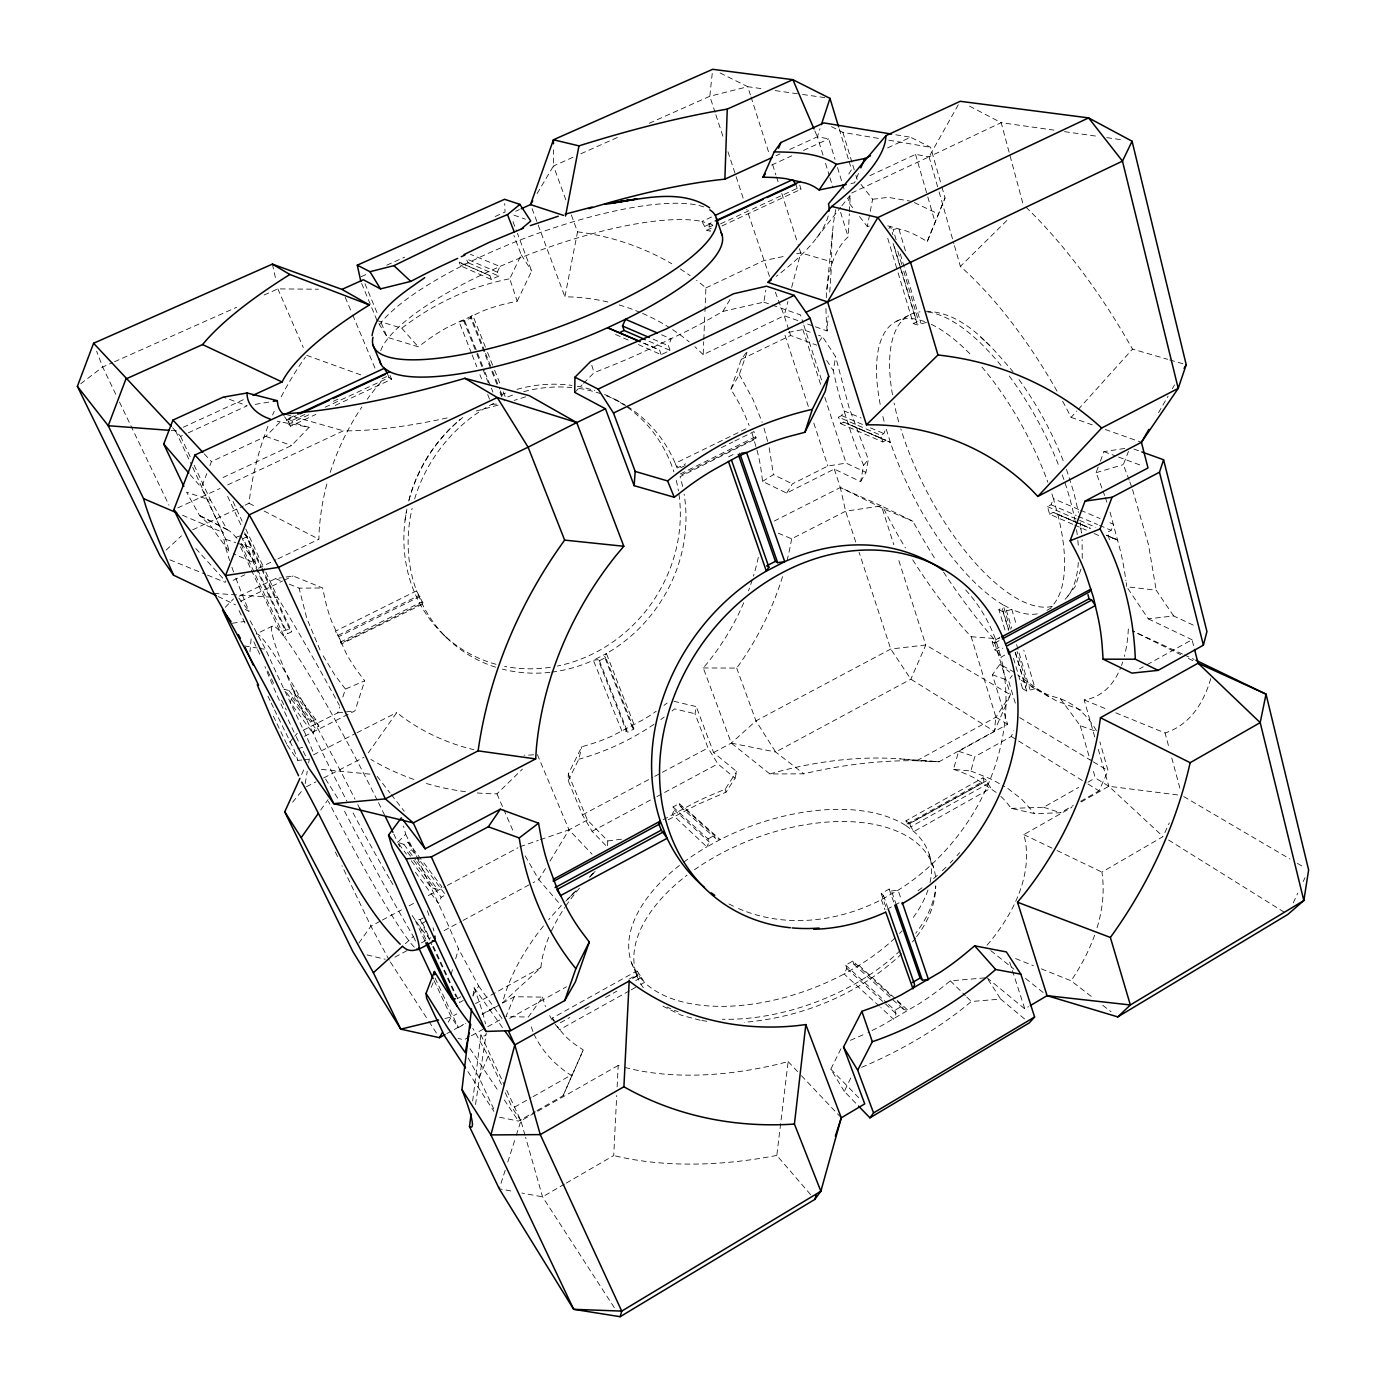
<?xml version="1.0" encoding="UTF-8"?>
<svg xmlns="http://www.w3.org/2000/svg" width="1386" height="1386" viewBox="0 0 1386 1386"><rect width="100%" height="100%" fill="white"/><g stroke="black" fill="none" stroke-linecap="round" stroke-linejoin="round"><path stroke-width="0.75" stroke-dasharray="5 3.75" d="M568.312 774.012L587.387 819.992L607.813 840.904L607.363 847.071L592.082 831.323L582.432 814.916L568.208 780.682L568.312 774.012L581.756 746.794L591.112 743.97A175.173 157.848 -52 0 0 612.577 735.793L643.26 719.68A174.861 157.311 -52.9 0 0 656.219 711.209M277.928 558.853L318.867 539.189L319.196 530.665A236.157 215.28 -54.3 0 1 327.772 480.595M1082.241 558.333L1082.102 539.76M797.851 320.582L784.181 315.731L703.17 354.643L703.707 341.718M703.793 339.57L704.85 313.721M704.954 311.573L705.924 287.89A290.09 265.852 -54.3 0 0 696.621 280.422M566.268 1183.09L613.721 1155.543L616.718 1095.477M617.134 1086.884L618.208 1065.436L621.638 1066.458M826.247 297.782A261.85 104.227 62.8 0 1 845.408 239.501L848.145 236.833L849.323 213.739M849.427 211.642L850.276 194.837M192.689 467.325L223.354 534.234A284.563 22.315 62.8 0 0 229.626 560.568M1128.36 628.967L1127.927 635.394A261.85 104.227 62.8 0 1 1124.341 656.427M815.436 326.801L827.147 330.959L828.152 315.852M829.746 292.099L831.773 261.885A326.784 137.457 62.8 0 1 835.775 209.615M826.87 289.553L832.795 229.262M712.231 73.441L709.805 96.258L715.193 112.699M912.75 559.84A261.85 104.227 62.8 0 0 966.302 631.444L971.17 636.728L995.928 717.151L994.282 731.271L939.084 761.746A316.077 179.782 -20.6 0 0 803.811 773.821L769.854 773.96L731.288 743.104L703.274 667.948L708.367 661.832A236.157 215.28 -54.3 0 0 744.195 601.68M473.059 996.17L474.064 987.681L502.46 1027.563M810.567 1194.559L776.801 1155.422L788.149 1061.607L778.516 1064.084A254.4 139.83 -20.6 0 1 625.069 1067.463M472.678 1100.986L480.873 1034.684L482.155 1035.481A284.563 22.315 62.8 0 0 485.776 1034.805M543.485 925.935A316.077 179.782 -20.6 0 0 502.494 1002.858L540.852 967.636L541.51 962.421A254.4 139.83 -20.6 0 1 549.653 935.03M380.7 350.675A182.45 48.787 -20.6 0 1 484.303 273.579L499.948 266.459A182.45 48.787 -20.6 0 1 701.905 221.483L706.756 230.249L710.377 231.306L708.991 227.183L709.459 223.648L713.34 221.864M475.519 1104.521L486.261 1033.159M405.076 520.096L406.444 511.313L406.254 512.456M752.044 433.264L756.825 449.532A175.624 158.576 -57.2 0 1 761.33 471.76L762.577 481.392L786.624 493.121L834.285 469.074L860.637 481.652L863.599 465.367L859.736 455.925A190.332 73.406 63 0 1 851.368 433.801L840.869 401.004A190.973 73.891 63.2 0 1 835.308 379.625L833.315 370.668L835.619 356.756L822.504 336.642L818.589 335.239M305.197 783.592L307.259 771.205M308.645 762.941L309.338 758.818M668.156 819.819L698.042 804.33L726.039 792.186L735.082 778.204L717.879 763.894L708.003 747.938L695.044 713.738L696.24 706.6L672.245 700.883M583.645 383.281L594.074 372.678L607.83 367.186A226.334 62.561 -20.5 0 0 639.448 353.742L684.303 332.38A225.849 62.283 -20.4 0 0 711.832 317.706L722.886 311.4L763.842 302.148L765.834 290.176M860.637 481.652L865.921 472.366L868.329 459.442L849.012 407.38L835.619 356.756M607.917 302.009A236.157 215.28 -54.3 0 0 573.007 297.02L564.916 296.795L577.529 231.843L570.963 213.877M869.247 226.039L867.289 226.542L872.626 199.272L861.001 184.425M553.759 1021.222L552.356 1018.069L637.023 970.841L638.097 975.19L630.613 979.382M681.739 474.774L756.098 437.959L754.573 437.231L754.053 439.691L680.058 476.697A147.47 134.321 -54.3 0 1 682.744 487.058M1080.959 569.126L1075.224 586.469L1066.891 597.314M735.082 778.204L736.642 771.534L713.599 752.546L696.24 706.6M568.208 780.682L578.811 759.233L581.756 746.794M408.974 500.086C417.047 468.659 435.429 440.072 460.308 419.282M788.686 329.556L784.181 315.731L787.924 301.542M791.666 287.352L800.744 252.876L798.128 244.681M1014.569 672.331L999.895 664.24L992.428 674.757L1007.553 724.272L958.644 751.281L953.499 769.317L970.876 770.997L974.774 756.704L1011.278 736.468L1013.79 730.803M451.074 974.445L452.789 968.571M455.665 958.765L458.541 948.977L454.417 939.327A218.693 17.568 62.7 0 0 443.745 915.141L425.381 875.207A219.49 17.706 62.8 0 0 417.013 857.57M1008.783 630.162L1002.13 607.865L1003.083 604.85A162.942 64.57 62.8 0 1 890.401 442.429L885.983 428.291L883.904 433.575L880.699 435.187L838.565 417.134L841.666 415.592L843.762 410.81L861.035 417.966M505.18 1170.269L499.272 1188.824L513.704 1191.492M507.796 1162.022L515.661 1137.3M516.32 1135.238L520.911 1120.806L505.44 1087.525M303.084 730.301L337.734 712.854L339.657 706.895M342.862 696.985L345.426 689.067L364.726 680.803L358.766 672.972A178.032 162.89 -50.2 0 1 346.24 653.395L331.566 621.171A178.551 163.912 -50.7 0 1 324.774 598.111L322.626 587.959L293.052 575.952L283.333 577.442M304.556 736.278L354.972 710.845L364.726 680.803M823.024 155.18L817.376 136.798L820.027 128.707M318.849 726.212L295.72 695.408L292.151 697.193L290.159 702.286L313.219 733.696L306.497 719.421L283.922 689.119L289.033 690.592L292.619 688.807L315.661 719.386L318.849 726.212L315.159 728.066L313.219 733.696A176.94 13.808 62.8 0 0 347.002 801.333M730.907 389.275L741.233 359.355L747.504 350.883L739.344 374.532L730.907 389.275L735.827 397.47A176.178 159.529 -57.8 0 1 745.876 417.55L749.168 425.554M999.739 637.56L992.168 641.649L994.715 643.052L995.789 640.037L999.601 637.993M1013.461 658.246L1022.556 688.651L1025.727 686.919L1026.801 683.904L1017.064 651.472M1101.939 488.08A201.576 82.346 62.5 0 0 1100.64 484.598L1096.083 472.695L1099.635 463.115M1100.363 461.209L1103.914 451.628L1127.961 447.938M1072.833 524.289L1049.635 514.241L1047.487 506.618L1051.073 504.747L1053.395 498.665A162.942 64.57 62.8 0 0 1050.779 490.523M236.919 538.27L233.368 534.442A214.899 16.944 63 0 0 228.655 530.457L227.113 529.643L210.603 500.259L186.573 492.203L199.619 515.627L210.499 525.71L229.47 552.078L225.745 539.362L201.403 487.612L206.809 473.614M209.892 465.609L211.452 461.607L265.817 436.382L280.215 421.864L309.095 427.304L291.58 445.53L221.535 478.222M887.733 225.849L905.283 230.648A199.116 80.267 63.5 0 1 920.495 237.664L927.251 241.528L945.044 197.99L941.579 185.828M927.251 241.528L945.044 197.99M1129.174 480.11L1123.318 464.605L1128.481 451.403M638.392 344.577L661.191 354.677L670.096 350.415L668.45 345.755L671.188 338.929L661.243 334.667M679.227 803.603L680.37 806.513L684.615 807.795L720.183 839.604L715.522 838.478L714.362 835.481L679.227 803.603L673.059 806.929L674.202 809.84L672.297 814.448L706.86 846.881L720.183 839.604A158.42 86.764 -20.6 0 1 905.924 825.588L982.899 782.83L983.973 780.976L982.986 777.841L905.959 820.807L907.016 823.96L905.924 825.588L913.894 831.583A158.42 86.764 -20.6 0 1 929.937 883.038M431.271 987.3L434.32 979.919M493.797 1109.025L479.123 1077.84L488.219 1056.132L472.782 1028.239M858.488 173.458L854.556 182.831L848.301 184.078M514.258 996.725L505.925 1016.596L528.326 1017.047L542.567 997.123L514.258 996.725L482.103 1014.483M850.19 196.015L847.885 201.524L853.066 208.195M420.495 861.486L445.582 894.888L441.164 897.262L438.496 903.533L414.119 870.547M537.058 1110.533L563.097 1095.72L583.263 1049.947L577.044 1045.789A192.463 106.549 -21.8 0 1 564.31 1035.065L555.145 1024.358M563.097 1095.72L583.263 1049.947M1117.93 540.159L1106.305 535.204L1117.93 540.159L1113.253 538.236L1109.562 540.211L1107.431 532.293L1111.139 530.318L1113.703 524.376L1107.864 521.881M1080.664 801.281L1099.011 790.852L1108.09 770.737L1099.895 741.926M301.663 774.462L305.232 766.579M491.372 279.47L489.864 275.589L459.147 262.11L460.602 265.852L491.372 279.47L498.821 276.057L497.331 272.176L499.948 266.459L470.443 254.314M888.513 1004.452L894.871 1010.29L896.084 1013.703L893.572 1019.212L880.803 1007.535M1164.846 832.657L1169.316 822.868M673.059 806.929L707.986 838.946L709.147 841.943L706.86 846.881A158.42 86.764 -20.6 0 0 683.8 862.109M1293.242 902.84L1297.764 893.156M1303.187 881.548L1305.006 877.684M361.642 283.42L377.061 320.547L387.196 337.266L418.243 346.812L427.096 340.298A179.262 165.332 -56.1 0 1 448.769 326.663L483.16 310.828A178.967 164.726 -57.2 0 1 506.93 303.482L517.169 301.16L509.753 278.777L521.24 254.851L513.877 235.395M517.169 301.16L531.67 271.032L517.428 233.368M855.699 1103.152L844.299 1091.388L850.813 1077.91M844.299 1091.388L830.82 1069.178L841.96 1046.759M891.094 995.824L852.788 961.07L845.651 965.158L846.846 968.467L844.109 973.977A158.42 86.764 -20.6 0 1 644.473 982.431L640.696 984.545M896.395 905.127L891.475 890.938L889.171 889.067L881.201 893.572L883.488 895.46L881.357 899.722L884.944 909.84M898.093 272.834L913.287 323.596L916.787 321.881L918.052 319.56L903.343 269.872M851.714 192.983L929.07 156.791L960.238 101.299M448.267 1022.158L451.212 1016.977L456.826 1013.894M1158.488 412.733L1168.086 396.101M1172.348 388.721L1174.479 385.013M537.11 193.555L553.482 165.974L553.464 149.844M722.886 311.4L730.283 299.064M551.715 672.123A147.47 134.321 -54.3 0 0 593.364 660.256L598.111 659.667L626.437 731.046L627.737 732.206L630.838 730.665L633.87 728.984L632.553 727.841L634.234 725.017L606.427 653.551A147.47 134.321 -54.3 0 0 684.095 494.109M545.512 868.554L538.79 879.625L533.108 882.691M549.982 861.174L569.005 829.816L587.387 819.992M472.972 995.217L478.69 986.052L458.541 948.977M786.624 493.121L792.376 483.905L827.892 466.025L846.101 463.115L865.921 472.366M663.184 819.715L694.143 802.996A185.274 98.874 -20.8 0 1 715.748 793.121L725.155 789.24L736.642 771.534M769.854 773.96L777.615 771.794A254.4 139.83 -20.6 0 1 909.996 759.84L916.735 760.758L995.928 717.151L1010.463 694.75L993.415 638.409A326.784 137.457 62.8 0 1 943.034 571.327M426.334 921.049L422.539 923.093L420.027 926.939L426.351 940.488M819.039 341.753L822.504 336.642M320.703 810.03L328.032 799.687M368.295 752.875L396.76 712.56L402.841 717.255A236.157 215.28 -54.3 0 0 473.891 749.67M358.87 943.086L370.911 926.16L380.474 921.066M632.553 727.841L604.365 656.444L606.427 653.551L593.364 660.256L622.037 731.41L626.437 731.046M916.648 936.607C927.719 922.037 935.671 904.434 935.723 885.879A157.935 87.405 -20.6 0 1 915.713 933.263M1015.314 703.17L1008.488 680.543L1012.127 675.606M888.911 228.499L890.47 226.386L892.93 234.667M816.683 237.872L840.574 207.432M841.908 205.752L849.878 195.599M863.599 465.367L868.329 459.442M912.473 941.908L915.678 937.941M251.126 638.929L249.965 651.749M292.654 802.182L303.188 789.327M261.885 567.619L291.718 631.721L287.56 633.749L284.615 637.335A176.94 13.808 62.8 0 1 376.749 799.202M380.907 382.138L375.173 388.894A236.157 215.28 -54.3 0 0 367.238 399.255M987.075 945.148L990.903 940.644A254.4 139.83 -20.6 0 0 1025.051 839.552L1023.838 834.615L1071.88 807.293M301.784 759.996L297.869 760.394L287.197 745.027L293.52 737.647M294.785 736.157L297.297 733.211M1062.646 401.23A261.85 104.227 62.8 0 1 1066.302 408.038L1071.101 417.377L1076.818 411.036M1078.239 409.442L1132.518 349.116L1167.618 359.303M398.215 841.891L405.682 834.216L403.517 826.004M574.705 392.377L582.155 384.806M225.277 607.259L233.506 598.943M589.414 877.199L595.339 871.205A254.4 139.83 -20.6 0 0 589.518 877.061M565.817 901.143L577.91 889.015M589.986 876.905L596.032 870.841M1057.033 391.147A261.85 104.227 62.8 0 0 966.25 271.691L960.377 266.407L1007.83 219.542M477.269 792.948A290.09 265.852 -54.3 0 0 496.968 793.849L522.418 769.109M901.714 953.689C859.476 994.039 802.217 1017.445 744.299 1022.296M166.112 550.103L181.462 535.845M496.898 384.303L470.339 317.065L472.609 314.986L486.746 350.467M405.353 943.71L413.357 936.468L409.563 929.971A284.563 22.315 62.8 0 1 344.196 810.567M713.599 752.546L731.288 743.104L755.976 720.876L890.748 649.029L925.779 644.975L1010.463 694.75L994.282 731.271L910.845 679.192L890.748 649.029L859.095 552.356M1024.549 1018.918L1000.692 999.081L971.361 1001.506C938.149 1029.261 900.207 1050.986 860.429 1067.844M672.054 710.983L674.566 708.887L695.044 713.738M984.77 977.875L950.346 980.872L941.44 987.923A195.253 109.806 -20.1 0 1 919.074 1003.776L881.998 1025.432A195.634 110.239 -20.4 0 1 867.982 1032.483M377.061 320.547L401.784 328.239C433.316 303.759 470.512 286.348 509.753 278.777M80.752 383.749L102.685 367.013L112.526 362.63M660.827 719.577L664.154 717.064M663.981 705.387L667.082 703.048M653.967 724.289C631.028 739.864 605.561 751.818 578.811 759.233M762.577 481.392L773.44 474.618L792.376 483.905M897.175 1000.397L908.298 1010.602L903.481 1009.389L902.269 1005.959L894.871 1010.29M986.919 977.702L1024.791 1008.887L1028.499 1006.686M564.448 1184.146L542.532 1196.863L521.933 1193.034M1097.071 927.771A316.077 179.782 -20.6 0 0 1101.905 872.089L1163.062 836.59L1108.835 786.26L1095.304 777.979L1092.93 769.75M499.566 1117.237L518.485 1121.101L535.204 1111.589M1000.917 796.448A189.691 103.482 -19.4 0 1 1007.345 803.378L1011.295 808.385L1034.718 813.634L1060.481 812.768L1073.318 805.457M524.999 1135.186L520.911 1120.806L535.88 1112.282M537.751 1111.226L618.208 1065.436M1081.115 802.026L1108.835 786.26L1181.842 795.46M520.911 1120.806L512.508 1108.28L531.167 1097.712M533.038 1096.655L572.123 1074.496M1011.295 808.385L1043.641 807.258L1078.724 787.369M1087.941 782.154L1095.304 777.979M707.986 838.946L714.362 835.481M560.325 1022.764L569.75 1017.497M584.823 1009.06L592.376 1004.85M605.561 997.47L616.874 991.146M635.724 980.612L641.389 977.442L637.023 970.841M987.993 783.662L990.903 788.201L913.894 831.583L910.827 826.801L987.993 783.662L986.988 780.509L982.986 777.841M628.949 979.226L638.34 973.977M907.016 823.96L983.973 780.976M632.518 978.516L640.072 974.289M905.959 820.807L909.77 823.648L986.988 780.509M629.365 990.851L559.442 1029.798L556.548 1024.878M631.254 989.812L638.807 985.602M469.542 1036.763L464.085 1039.777L458.125 1038.46M471.361 1035.758L485.914 1027.684M487.733 1026.679L502.286 1018.606M509.615 1018.346L566.545 986.78M1139.465 668.918L1143.259 666.805M1147.036 664.708L1192.047 639.743L1193.554 645.599M446.846 1033.592L452.425 1030.508M454.279 1029.486L463.548 1024.375M482.085 1014.119L495.079 1006.964M434.095 980.543L451.212 1016.977L458.35 1027.598L465.661 1023.561M475.502 1003.62L540.852 967.636M457.051 998.821L460.758 996.794M463.288 1000.449L459.58 1002.494L433.385 946.326M1022.556 688.651L1026.714 691.06L1035.151 688.669L1023.786 650.051M1004.746 655.128L1000.969 657.207A198.614 165.073 -54.3 0 1 898.093 890.228L881.357 899.722A198.614 165.073 -54.3 0 1 735.36 907.12M633.87 728.984L605.665 657.518L599.41 660.724L598.111 659.667M992.168 641.649L994.646 649.826L997.192 651.247L1002.858 648.18M1046.984 610.29L1051.991 607.57M994.715 643.052L1002.286 638.963M994.646 649.826L1002.199 645.737M394.923 957.137L410.065 948.977M421.431 942.861L430.89 937.75M444.144 930.612L461.174 921.43M463.063 920.425L531.219 883.696M412.162 915.54A176.94 13.808 62.8 0 0 414.934 919.663L420.097 919.628L423.891 917.584M1004.954 629.868L998.89 609.597L1002.13 607.865M592.082 831.323L654.989 797.608M656.895 796.586L717.879 763.894M998.89 609.597L1003.048 611.78L1011.815 609.407A162.942 64.57 62.8 0 0 1038.946 613.548M411.347 860.81L431.185 887.646L437.508 889.31L441.943 886.936L422.47 861.087M382.38 920.044L401.49 909.857M409.13 905.786L414.847 902.736M428.222 895.599L445.426 886.434M447.331 885.411L518 847.747M582.432 814.916L652.823 777.373M654.729 776.351L660.429 773.319M662.335 772.297L708.003 747.938M728.551 456.808L736.053 453.031M399.255 842.861L403.932 844.369L408.177 842.134L421.171 859.372M419.248 859.822L411.711 849.809L407.467 852.026L412.456 858.731M1049.635 514.241L1053.204 512.352L1090.47 528.361M306.427 786.728L316.008 781.843M323.666 777.927L363.912 757.362M778.256 533.194L791.649 538.79L845.633 511.209L881.427 505.89L912.924 521.309A326.784 137.457 62.8 0 0 935.203 559.13M313.479 754.833L355.111 733.696M357.016 732.744L396.76 712.56M774.272 521.032L840.314 487.525L881.427 505.89L893.814 544.75M414.657 498.891A147.47 134.321 -54.3 0 1 491.597 404.417L495.218 402.581M840.678 423.666L882.83 441.943L886.018 440.332L890.401 442.429L843.762 422.124L840.678 423.666L838.565 417.134M251.351 570.062L280.232 631.843A176.94 13.808 62.8 0 0 306.497 719.421L311.937 721.257L315.661 719.386M422.903 602.875L421.812 601.836L340.696 641.978L341.649 643.069L422.903 602.875L416.545 590.834A147.47 134.321 -54.3 0 1 412.127 508.385M471.379 352.962L458.922 321.292L464.674 320.842L471.535 317.671L484.823 351.334M495.651 667.186A147.47 134.321 -54.3 0 1 422.349 604.261L416.545 590.834L335.447 631.202L337.768 635.533L419.04 595.426M627.252 406.341A147.47 134.321 -54.3 0 1 675.225 463.322L677.997 467.567L685.637 463.808M337.768 635.533L338.721 636.642L420.114 596.448M685.169 465.54L679.435 468.364L677.997 467.567M721.448 447.609L732.917 441.961M734.823 441.008L753.915 431.583L756.098 437.959M680.318 473.96L754.573 437.231M240.852 543.797L284.615 637.335L280.232 631.843L289.587 629.105L291.718 631.721M913.287 323.596L917.428 324.93L926.749 322.314M272.401 626.074L256.237 633.974A177.287 12.37 62.8 0 1 355.007 799.185M896.257 321.396L909.909 314.726M745.876 428.846L675.225 463.322L677.806 469.941M239.241 596.171L275.554 578.638L281.393 577.754M240.592 601.316L282.553 581.029M284.303 580.197L293.052 575.952M741.233 359.355L790.626 335.481L816.718 345.149M233.108 580.37L244.802 574.757M258.437 568.208L275.987 559.788M236.001 537.231L245.426 534.234L246.379 535.273L260.984 565.679M247.418 536.538L243.156 538.565L256.756 567.706M869.906 175.658L915.54 154.366L929.07 156.791L1001.177 122.661L1053.949 130.145M192.706 529.833L243.208 506.029M245.149 505.11L249.03 503.274A290.09 265.852 -54.3 0 1 268 426.178M705.924 287.89L763.634 260.689L786.312 255.908M227.685 484.927L343.381 430.803L350.363 430.821A293.33 78.811 -20.6 0 0 447.678 417.827M887.681 147.869L910.602 137.231L930.63 147.332L941.007 183.801M284.598 416.684L290.523 426.178L315.8 414.449M335.239 405.422L391.614 379.262L389.864 375.086M721.95 225.935L801.021 189.241L799.739 185.118M286.486 420.114L296.171 415.627M705.37 226.126L713.062 222.557M290.523 426.178L288.652 421.985L306.167 413.877M333.42 401.247L339.258 398.527M382.086 378.69L387.924 375.987M708.991 227.183L712.854 225.381M288.34 424.289L309.65 414.414M325.138 407.224L389.068 377.581L391.614 379.262M706.756 230.249L712.664 227.512M720.512 223.874L797.123 188.34L801.021 189.241M460.602 265.852L467.792 262.595L498.821 276.057M711.538 217.03L701.905 221.483L709.459 223.648A182.45 48.787 -20.6 0 1 712.647 225.034M293.867 415.956L287.993 418.676L288.652 421.985M171.292 430.474L175.502 430.786L181.323 428.118M183.264 427.234L243.312 399.722M776.039 155.734L779.989 153.933M789.812 149.428L817.376 136.798L828.741 138.843L835.013 159.338M172.592 427.737L180.578 436.347L186.348 433.697M188.288 432.813L247.21 405.769L223.233 397.124M771.586 165.073L791.787 155.804M803.464 150.45L828.741 138.843M177.737 507.9L219.976 488.496M361.174 276.68L367.099 274.03M386.798 265.176L404.539 257.207M495.183 216.493L505.041 212.058L504.712 203.534M515.644 211.296L519.369 209.615M114.484 361.746L236.521 307.328M264.085 295.045L277.858 288.894L318.433 289.224M573.024 157.259L553.482 165.974L565.869 199.896M580.838 153.777L617.965 137.214M649.237 123.267L709.805 96.258L747.764 86.694L764.622 89.085M850.38 1040.332L855.474 1038.114A195.634 110.239 -20.4 0 0 866.077 1033.384M519.923 846.725L538.322 840.384M540.367 839.673L569.005 829.816L592.013 854.14M525.606 396.829L518.225 399.151A293.33 78.811 -20.6 0 1 514.171 400.381M1096.083 472.695L1123.318 464.605M872.626 199.272L888.08 197.332L910.325 201.143M297.799 748.665L303.413 747.106M444.906 1018.502L451.212 1016.977M491.597 404.417L497.643 404.036M796.621 253.742L800.744 252.876L831.773 261.885M788.426 332.345L802.875 329.556L810.723 332.397M1094.749 736.936L1084.181 699.947L1087.941 699.237A261.85 104.227 62.8 0 0 1120.858 667.168M255.232 404.4L269.265 402.027M232.276 623.25L244.213 621.534M607.813 840.904L621.812 839.188M337.734 712.854L354.972 710.845M1127.892 588.548L1148.301 618.866L1173.595 615.938L1195.165 625.987M891.475 890.938L898.093 890.228L901.558 900.398M303.742 759.788L309.615 759.164M533.558 754.816L529.712 755.041A236.157 215.28 -54.3 0 1 524.064 755.179M926.004 311.226C963.617 312.231 990.297 345.374 1012.958 371.639M289.293 584.182L299.099 588.149L322.626 587.959M703.274 667.948L736.711 668.087A290.09 265.852 -54.3 0 0 782.726 576.022M916.735 760.758L939.084 761.746L899.791 758.87M213.998 593.381L277.668 597.591L281.895 604.452A284.563 22.315 62.8 0 1 339.345 705.335M971.17 636.728L993.415 638.409M321.413 769.403L371.691 774.306M1173.595 615.938L1156.201 590.228L1126.679 586.763L1126.212 582.657M775.172 90.592L800.467 94.179M802.581 94.473L827.892 98.059M1064.517 131.653L1098.301 136.434M1106.738 137.63L1123.63 140.038M701.818 1020.477L706.912 1021.291M244.456 645.945L257.172 647.99M259.286 648.336L265.644 649.358L269.594 658.125A206.982 15.731 62.9 0 0 279.314 679.279L295.01 712.421A206.219 15.627 62.9 0 0 306.063 735.186L314.189 754.677M895.789 134.788L910.602 137.231M831.479 126.68L842.896 132.346L880.491 138.756M888.842 140.194L930.63 147.332M731.288 743.104L775.658 752.026L803.811 773.821M852.788 961.07L853.984 964.379L859.008 965.401L895.581 998.942M700.121 1020.217L681.479 1015.297L662.768 1006.097M309.095 427.304L303.326 425.762A222.089 60.152 -21.1 0 1 292.048 421.188L286.798 417.792M277.217 421.205L280.215 421.864M1060.307 698.596L1080.231 725.692L1096.967 731.635C1087.681 715.107 1073.405 701.766 1054.781 697.054A194.075 76.23 62.1 0 1 1041.371 691.787L1020.408 679.798M1081.097 710.134L1056.323 700.779L1031.011 686.451M366.995 954.919L385.187 959.233M286.018 414.449L343.381 430.803M1169.697 359.91L1184.146 364.102M970.876 770.997L992.116 779.556L1004.798 786.624M225.745 539.362L235.689 542.619M237.664 543.277L251.576 547.834L255.752 563.478L233.229 553.707M1043.641 807.258L1060.481 812.768M953.499 769.317L960.689 771.933A188.375 102.079 -19.5 0 1 976.368 779.105L996.499 792.619M958.644 751.281L974.774 756.704M513.894 215.142L525.467 219.179M763.842 302.148L800.502 314.917L803.152 323.146M914.362 202.581L938.755 214.154M807.622 324.047L813.478 326.126M1071.101 417.377L1093.207 425.207M1105.266 429.487L1141.423 442.29M265.817 436.382L291.58 445.53M924.445 321.483L918.052 319.56A162.942 64.57 62.8 0 0 880.872 407.709M1133.921 449.047L1139.846 451.195M489.864 275.589L457.882 261.711M306.704 355.353L362.855 375.623M992.428 674.757L1008.488 680.543M1103.914 451.628L1114.673 455.613M1118.606 457.068L1142.133 465.783M1015.557 958.558L1033.402 965.695M1041.336 968.866L1071.083 980.786L1092.757 997.556M275.554 578.638L281.445 581.029M169.872 559.84L205.492 574.324M207.467 575.138L225.277 582.38M1084.181 699.947L1107.847 709.615M1115.747 712.837L1165.072 732.986L1168.987 747.556M661.191 354.677L659.528 350L643.814 343.33M1073.353 521.188L1053.204 512.352L1090.002 528.205M1075.293 522.02L1090.799 528.62M1078.689 509.442L1053.395 498.665L1057.847 514.604A162.942 64.57 62.8 0 1 1050.9 607.189M1080.63 510.273L1100.086 518.572M841.666 415.592L862.785 424.584M870.46 427.858L883.904 433.575M1051.073 504.747L1076.246 515.471M1078.187 516.302L1097.573 524.549M1099.514 525.363L1111.139 530.318M834.285 469.074L840.314 487.525L883.818 508.887L912.924 521.309M182.519 515.245L223.441 532.709M1047.487 506.618L1095.824 527.321M497.331 272.176L466.337 258.853L467.792 262.595M653.135 339.172L668.45 345.755M843.762 422.124L886.018 440.332L847.937 423.856M1107.449 535.724L1113.253 538.236M1074.756 525.121L1086.364 530.145M1094.091 533.506L1099.895 536.018M649.029 341.268L670.096 350.415M643.676 343.052L659.528 350M615.592 334.476L628.88 340.367M1182.431 654.036L1132.223 630.769L1180.647 654.642M1184.372 654.92L1194.022 659.407M1148.301 618.866L1192.047 639.743M218.122 596.517L235.551 604.868M245.253 609.511L249.116 611.365L246.604 605.318A284.563 22.315 62.8 0 1 235.533 577.269M1023.838 834.615L1055.075 849.601M1057.016 850.536L1101.905 872.089M1188.391 658.454L1194.195 661.295M720.062 72.956L747.764 86.694L750.38 94.906M470.339 317.065L471.535 317.671M199.619 515.627L227.113 529.643M200.225 515.817L227.668 529.833M249.03 503.274L256.583 507.172M264.137 511.053L318.867 539.189M614.189 399.081L619.629 401.888M969.542 106.15L1001.177 122.661L1023.128 204.435M1183.713 796.552L1289.968 858.991M1297.435 863.374L1304.884 867.757M1019.68 717.584L1091.51 760.758M1093.363 761.867L1108.09 770.737M1048.734 696.708L1017.653 674.947M995.928 717.151L1007.553 724.272M1011.278 736.468L1016.752 739.881M1018.589 741.008L1086.208 782.917M1088.045 784.06L1099.011 790.852M1168.554 840.02L1285.983 913.305M572.071 1075.934C556.271 1066.025 542.671 1052.165 534.528 1035.273M1007.847 788.495L1021.482 799.029L1034.718 813.634M1102.754 1005.3L1111.087 1011.745M990.765 950.623L1013.946 969.16M1025.553 978.447L1047.088 995.668M604.365 656.444L605.665 657.518M999.895 664.24L1006.063 669.299A192.689 75.173 62.2 0 0 1009.684 672.158M897.487 1001.628L902.269 1005.959M680.37 806.513L715.522 838.478M853.984 964.379L903.481 1009.389M845.651 965.158L886.919 1002.996M879.209 1006.08L844.109 973.977L859.008 965.401A158.42 86.764 -20.6 0 0 895.633 937.369M674.202 809.84L709.147 841.943M846.846 968.467L896.084 1013.703M980.734 337.179L984.545 340.731M985.896 341.978L989.483 345.322M443.295 634.493L447.678 638.755M703.17 354.643L697.712 349.307A236.157 215.28 -54.3 0 0 694.94 346.795M950.346 980.872L965.349 995.616M966.856 997.088L971.361 1001.506M830.82 1069.178L858.714 1097.712M788.149 1061.607L799.965 1074.098M801.437 1075.657L839.812 1116.25M204.314 453.915L211.452 461.607M195.842 548.579L225.831 581.6M401.784 328.239L418.243 346.812M190.246 474.722L201.403 487.612M555.145 1021.725L552.356 1018.069M345.426 689.067L334.944 675.225L321.881 653.707M859.528 216.528L867.289 226.542M238.825 598.094L249.116 611.365M377.165 776.368L390.055 792.983M391.354 794.646L404.244 811.26M241.355 543.589L243.278 546.084A216.58 17.221 62.9 0 1 251.715 557.64L255.752 563.478M289.033 690.592L311.937 721.257M403.932 844.369L415.557 859.926M416.839 861.659L437.508 889.31M292.151 697.193L315.159 728.066M413.704 860.411L441.164 897.262M398.925 844.022L406.375 854.088M478.69 986.052L502.875 1019.75M325.571 779.053L338.184 798.977M1019.005 379.625C1037.3 404.885 1052.199 432.536 1063.564 461.573M469.993 1048.63L498.371 1091.059M504.279 1099.895L518.485 1121.101M467.896 1071.586L493.918 1111.381M826.68 360.464L833.315 370.668M390.402 961.988L427.754 1019.663M428.932 1021.465L437.092 1034.077M614.275 1307.622L542.532 1196.863L525.589 1137.248M521.24 254.851L531.67 271.032M988.062 979.486L1000.692 999.081M739.344 374.532L753.204 399.861L762.213 422.349M997.192 651.247L1000.969 657.207L995.789 640.037A198.614 165.073 -54.3 0 0 964.015 588.253M641.389 977.442L644.473 982.431L638.097 975.19A158.42 86.764 -20.6 0 1 682.362 863.183M525.155 855.855L538.79 879.625L561.295 905.699A316.077 179.782 -20.6 0 0 548.7 919.628M552.113 1019.957L550.277 1016.683A191.147 105.076 -21.8 0 1 548.44 1013.426M468.208 1057.986L479.123 1077.84M250.173 620.685L265.644 649.358M389.241 960.186L370.911 926.16L341.926 865.713M883.818 508.887L887.612 516.233A261.85 104.227 62.8 0 0 905.404 547.92M319.993 649.913L306.808 618.399L299.099 588.149M341.649 643.069L338.721 636.642M405.682 834.216L411.763 846.707A219.49 17.706 62.8 0 1 415.28 853.967M274.515 709.892L294.057 749.722L297.869 760.394M267.931 696.188L270.391 701.316M271.223 703.031L273.683 708.159M115.748 394.265L102.685 367.013L96.622 351.178M119.491 402.061L168.988 505.214M335.377 852.061L338.184 857.899M273.354 716.112L276.126 721.898M277.044 723.821L287.197 745.027M239.05 610.62L246.448 626.177M253.846 641.753L260.308 655.37M267.706 670.945L274.185 684.563M281.583 700.121L286.209 709.857M295.72 695.408L292.619 688.807M180.578 436.347L190.523 457.519M194.144 465.211L210.603 500.259M435.083 978.066L458.35 1027.598M175.502 430.786L191.788 465.401M413.357 936.468L416.06 942.203M240.506 546.881L250.45 568.121M424.896 940.938L414.934 919.663L420.027 926.939A176.94 13.808 62.8 0 0 429.799 938.703M398.354 843.762L399.67 846.603M245.426 534.234L260.741 567.151M261.642 569.092L289.587 629.105M227.633 496.361L241.008 525.103M244.56 532.744L251.576 547.834M488.219 1056.132L501.611 1084.891M505.249 1092.688L512.508 1108.28M257.657 569.646L287.56 633.749M422.539 923.093L429.764 938.582M241.181 536.261L285.464 631.132M420.097 919.628L431.808 944.732M432.709 946.673L456.15 996.898M408.177 842.134L411.711 849.809M233.021 501.524L242.134 521.136M245.772 528.967L264.917 570.148M265.835 572.106L277.668 597.591M480.873 1034.684L504.539 1085.567M277.858 288.894L303.309 347.539M496.968 793.849L502.927 807.553M503.776 809.511L513.963 833.021M814.829 130.89L817.376 136.798M345.253 297.297L351.888 313.08M352.72 315.055L375.104 368.329M537.387 754.573L569.005 829.816M532.952 1031.548L530.197 1023.977M387.318 373.423L389.068 377.581M631.6 963.01L638.548 979.642M364.986 283.697L378.031 315.159M381.289 323.025L387.196 337.266M487.543 352.442L493.832 368.208M494.611 370.183L500.121 383.974M503.257 391.857L505.63 397.765A147.47 134.321 -54.3 0 1 512.82 395.027M464.674 320.842L484.303 370.357M485.083 372.349L490.575 386.209M491.372 388.184L492.931 392.151M599.41 660.724L627.737 732.206M463.478 320.235L476.039 351.871M476.819 353.863L489.379 385.499M485.602 353.326L491.857 369.161M492.636 371.136L499.67 388.964M500.45 390.939L504.365 400.849M500.017 392.221L503.135 400.121M472.141 354.937L476.819 366.805M479.92 374.722L481.479 378.69M487.699 394.508L490.817 402.425M512.993 221.639L516.701 231.41M769.507 276.42L746.811 209.303M775.363 292.151L784.181 315.731M532.051 208.593L564.916 296.795M474.064 987.681L476.16 993.294A284.563 22.315 62.8 0 1 485.446 1023.786M1129.867 481.999L1131.271 485.81M736.711 668.087L755.976 720.876L775.658 752.026L910.845 679.192L925.779 644.975L897.73 557.033M883.488 895.46L887.733 907.622M881.201 893.572L886.867 909.753M889.171 889.067L894.802 905.249M1066.475 469.386L1073.803 492.394L1078.464 512.473M1132.535 489.587L1148.474 544.698L1156.201 590.228M909.77 823.648L910.827 826.801M929.192 854.4L933.454 867.168M784.978 335.187L808.436 406.739M813.807 423.094L827.892 466.025M882.83 441.943L880.699 435.187M789.344 331.531L790.626 335.481M715.852 114.761L723.925 139.414M727.962 151.75L743.45 199.03M855.734 542.065L845.633 511.209L840.314 487.525M803.828 325.19L822.175 381.964M1009.701 962.196L1024.791 1008.887M802.875 329.556L821.5 387.092M824.826 397.366L846.101 463.115M751.039 96.951L769.351 154.4M772.626 164.657L775.883 174.913M776.541 176.975L778.499 183.125M781.773 193.382L797.47 242.619M795.841 184.234L797.123 188.34M1110.047 512.162L1120.668 551.836A200.901 81.757 62.3 0 1 1125.311 576.663L1125.917 580.665M764.015 428.153L768.294 443.797M591.77 365.211L594.074 372.678M825.536 163.34L829.296 175.589M829.937 177.633L833.073 187.838M840.609 212.335L848.145 236.833M837.508 167.55L844.923 191.822M839.24 128.915L848.492 159.459M849.098 161.504L851.558 169.646A326.784 137.457 62.8 0 0 847.435 176.455M842.896 132.346L852.182 163.08M852.806 165.142L855.283 173.337M855.89 175.381L857.137 179.487M1010.377 629.175L1003.083 604.85L1011.815 609.407L1016.614 625.658M887.75 238.323L897.487 270.807M725.155 789.24L726.039 792.186M905.439 250.866L898.734 228.413L893.052 229.522L896.084 239.691M900.311 253.95L920.928 323.198M1006.305 610.048L1011.745 628.343M1016.596 644.594L1029.902 689.31M894.368 246.76L901.021 269.092M901.628 271.119L916.787 321.881M1015.453 652.46L1025.727 686.919M893.104 243.451L917.428 324.93M1003.048 611.78L1008.506 630.076M1015.193 652.442L1026.714 691.06M897.833 251.23L902.736 267.793M915.54 154.366L927.234 194.924M927.806 196.951L934.944 221.708M1080.231 725.692L1089.968 759.459M929.07 156.791L938.513 189.882M939.119 191.944L953.88 243.659M954.469 245.72L960.377 266.407M1098.266 749.272L1108.835 786.26M340.696 641.978L341.268 644.022L422.349 604.261L421.812 601.836M1171.776 757.969L1180.162 789.206M542.567 997.123L544.3 1003.152A191.147 105.076 -21.8 0 0 545.46 1006.652M272.401 264.12L275.589 278.569M769.195 447.747L773.44 474.618M1080.578 526.004L1080.162 522.782L1081.478 533.021L1080.803 527.875M827.147 330.959L826.593 324.497A261.85 104.227 62.8 0 1 826.004 306.358M233.576 571.95A284.563 22.315 62.8 0 1 231.774 566.891M672.591 329.643A236.157 215.28 -54.3 0 1 689.223 341.926M758.315 557.38A236.157 215.28 -54.3 0 1 753.447 576.108M752.286 579.816A236.157 215.28 -54.3 0 1 748.492 590.834M330.232 472.383A236.157 215.28 -54.3 0 1 361.902 406.895M619.161 304.955A236.157 215.28 -54.3 0 1 639.085 311.954M642.602 313.427A236.157 215.28 -54.3 0 1 669.421 327.598M791.649 538.79A290.09 265.852 -54.3 0 1 786.572 562.421M465.505 791.701A290.09 265.852 -54.3 0 1 425.104 783.107M413.86 779.434A290.09 265.852 -54.3 0 1 370.911 759.459M272.609 415.003A290.09 265.852 -54.3 0 1 274.237 411.313M281.237 396.743A290.09 265.852 -54.3 0 1 305.509 356.999M577.529 231.843A290.09 265.852 -54.3 0 1 671.76 263.756M680.301 268.988A290.09 265.852 -54.3 0 1 690.211 275.693M828.17 215.956A293.33 78.811 -20.6 0 1 776.177 276.334M498.094 405.093A293.33 78.811 -20.6 0 1 474.41 411.469M379.296 324.878A183.108 47.557 -20.6 0 1 535.273 234.321A183.108 47.557 -20.6 0 1 703.863 206.964M551.403 931.097A254.4 139.83 -20.6 0 1 564.743 907.57M565.8 906.011A254.4 139.83 -20.6 0 1 581.306 886.052M1094.628 935.203A316.077 179.782 -20.6 0 1 1071.083 980.786M776.801 1155.422A316.077 179.782 -20.6 0 1 613.721 1155.543M392.948 884.58A176.94 13.808 62.8 0 1 390.28 880.058M389.379 878.516A176.94 13.808 62.8 0 1 351.923 810.741M378.517 802.754A176.94 13.808 62.8 0 1 385.464 816.839M393.745 834.008A176.94 13.808 62.8 0 1 397.695 842.341M427.286 910.706A176.94 13.808 62.8 0 1 429.088 915.609M433.056 927.771A176.94 13.808 62.8 0 1 433.905 930.959M414.223 947.088A177.287 12.37 62.8 0 1 328.361 801.333M305.509 755.907A177.287 12.37 62.8 0 1 302.789 750.346M298.354 741.198A177.287 12.37 62.8 0 1 294.923 733.991M294.075 732.224A177.287 12.37 62.8 0 1 264.934 666.51M357.727 804.556A177.287 12.37 62.8 0 1 359.511 808.125M927.996 889.933A158.42 86.764 -20.6 0 1 911.208 920.165M902.095 930.82A158.42 86.764 -20.6 0 1 899.583 933.454M694.369 869.819A157.935 87.405 -20.6 0 1 847.574 821.586A157.935 87.405 -20.6 0 1 935.429 876.247M900.224 950.519A157.935 87.405 -20.6 0 1 722.227 1019.247M678.152 1011.763A157.935 87.405 -20.6 0 1 674.358 1010.342M670.703 1008.783A157.935 87.405 -20.6 0 1 667.203 1007.137M643.312 987.664A157.935 87.405 -20.6 0 1 687.11 875.138M1210.758 678.62A326.784 137.457 62.8 0 1 1165.072 732.986M1025.969 207.155A326.784 137.457 62.8 0 1 1132.518 349.116M1122.712 661.988A261.85 104.227 62.8 0 1 1121.499 665.471M733.402 906.201A198.614 165.073 -54.3 0 1 725.744 902.199M959.649 852.615A200.26 165.939 -54.3 0 1 957.016 855.63M952.979 860.048A200.26 165.939 -54.3 0 1 950.224 862.941M946.014 867.186A200.26 165.939 -54.3 0 1 941.7 871.326M937.3 875.346A200.26 165.939 -54.3 0 1 931.288 880.508M921.985 887.82A200.26 165.939 -54.3 0 1 915.592 892.411M899.081 902.806A200.26 165.939 -54.3 0 1 885.394 909.944M1103.204 491.562A201.576 82.346 62.5 0 1 1104.607 495.512M1105.3 497.487A201.576 82.346 62.5 0 1 1107.293 503.378M549.93 672.331A147.47 134.321 -54.3 0 1 502.408 669.126M523.769 391.649A147.47 134.321 -54.3 0 1 571.812 387.543M579.053 388.426A147.47 134.321 -54.3 0 1 600.051 393.468M606.756 395.911A147.47 134.321 -54.3 0 1 625.744 405.405M604.66 394.473A146.569 133.697 -54.3 0 1 673.856 471.812M676.264 480.353A146.569 133.697 -54.3 0 1 678.412 490.817M678.967 494.369A146.569 133.697 -54.3 0 1 557.397 666.042M550.346 667.29A146.569 133.697 -54.3 0 1 504.591 666.32M496.067 664.31A146.569 133.697 -54.3 0 1 407.83 504.833M408.766 501.039A146.569 133.697 -54.3 0 1 465.54 415.315M500.762 394.923A146.569 133.697 -54.3 0 1 507.917 392.186M516.995 389.345A146.569 133.697 -54.3 0 1 572.02 385.412M577.356 386.261A146.569 133.697 -54.3 0 1 594.698 390.679M884.077 421.327A162.942 64.57 62.8 0 1 882.362 414.466M931.323 324.341A162.942 64.57 62.8 0 1 971.482 355.44M981.929 367.013A162.942 64.57 62.8 0 1 1047.885 482.293M1052.234 606.392A162.63 65.592 62.8 0 1 900.831 428.915M898.734 421.881A162.63 65.592 62.8 0 1 894.057 402.979M892.463 394.663A162.63 65.592 62.8 0 1 920.061 311.867M927.823 312.023A162.63 65.592 62.8 0 1 1001.506 366.095M1009.251 376.039A162.63 65.592 62.8 0 1 1059.095 466.528M1062.213 474.826A162.63 65.592 62.8 0 1 1063.963 479.764M1065.072 483.056A162.63 65.592 62.8 0 1 1074.999 520.512M1076.558 529.712A162.63 65.592 62.8 0 1 1077.268 535.048M1077.84 540.263A162.63 65.592 62.8 0 1 1078.412 548.596M1078.308 562.421A162.63 65.592 62.8 0 1 1064.379 599.93M576.143 890.626L567.238 899.67L576.091 890.696"/><path stroke-width="1.5" d="M183.836 486.417L163.739 444.074L172.938 420.079L223.233 397.124L247.089 392.983C246.604 406.289 258.905 415.384 270.374 419.109M574.947 377.2L574.705 392.377L605.439 408.766L634.13 485.654L674.272 497.279L686.122 488.184A242.55 205.076 -55.5 0 1 715.003 469.04L737.421 456.704L760.429 446.483A241.978 204.054 -56.2 0 1 791.527 435.793L804.885 432.311L825.224 391.406L828.741 376.316L810.082 318.243L794.195 295.374L766.51 286.192L733.437 293.78L666.493 328.863L590.609 361.469L574.947 377.2L598.128 389.119L613.496 413.045L635.186 471.431L634.13 485.654M588.721 208.645A293.33 78.811 -20.6 0 1 717.792 179.92L724.878 179.158L727.252 109.113L792.879 79.678L829.989 98.371L838.617 126.871M471.552 1008.904L461.971 1089.587L490.904 1134.909L540.28 1134.614L623.908 1086.763L629.175 981.011L514.812 1044.905L490.904 1134.909L573.665 1309.32L620.166 1316.7L814.777 1199.444L820.858 1191.25L841.285 1117.809L805.82 1024.583L796.136 1025.779A318.295 264.969 -54.3 0 1 636.763 986.641L629.175 981.011M535.654 758.922L536.434 747.591A318.295 264.969 -54.3 0 1 615.99 555.578L623.804 546.275L576.732 422.574L529.279 395.668L464.864 378.309A372.436 91.788 -20.6 0 1 283.974 413.86L194.941 455.006L173.891 509.65L213.998 593.381A359.684 19.335 62.8 0 1 308.835 768.173L333.714 803.655L413.271 822.886L535.654 758.922L478.118 750.848L385.343 798.873L333.714 803.655L225.502 575.623L173.891 509.65M461.971 1089.587A359.684 19.335 62.8 0 1 469.507 1126.662L499.272 1188.824L573.665 1309.32L621.725 1311.104L820.858 1191.25L794.421 1124.063L805.82 1024.583M469.507 1126.662L471.084 1113.824M1117.757 1016.908L1130.352 1004.971L1303.845 900.553L1260.203 722.626L1266.024 694.143L1198.076 663.201L1100.449 717.74L1098.977 727.823A318.295 264.969 -54.3 0 1 1024.202 894.109L1017.515 902.234L1047.088 995.668L1117.757 1016.908L1287.819 914.448L1303.845 900.553L1308.627 869.958L1266.024 694.143L1195.945 660.29M565.54 216.043L578.967 145.876A372.436 91.788 -20.6 0 1 727.252 109.113M469.144 1032.535L465.246 1052.58L447.921 1028.152L426.056 993.398L434.407 971.482L438.652 978.256A208.991 16.026 62.7 0 0 448.059 992.913L460.689 1011.382A210.62 16.285 62.7 0 0 467.931 1021.066L470.72 1024.531L469.941 1028.533M1148.89 429.365L1141.423 442.29L1148.006 467.966L1085.03 501.143L1070.131 540.765L1075.709 551.281A236.885 195.426 -56.7 0 1 1086.815 577.061L1093.381 597.245L1098.197 618.156A235.897 193.867 -56.3 0 1 1102.234 646.76L1103.1 659.182L1131.912 673.111L1158.124 670.374L1203.412 645.166L1206.929 631.479L1163.582 459.754L1141.821 451.905M620.166 1316.7L621.725 1311.104L540.28 1134.614L514.812 1044.905L508.541 1031.219M804.885 432.311L812.335 409.338L828.741 376.316M814.777 1199.444L816.111 1195.356M835.325 1136.173L841.285 1117.809L864.743 1103.88L843.537 1047.019L861.867 1011.347L873.7 1007.033A235.118 192.654 -52.7 0 0 900.952 995.044L940.054 972.314A234.529 191.77 -53.3 0 0 964.621 954.226L974.67 945.841L1006.375 951.922L1020.858 974.167L1034.614 1016.995L1029.313 1022.885L869.94 1117.844L858.54 1106.08M821.361 124.671L829.989 98.371M1203.412 645.166L1159.476 472.21L1163.582 459.754M1186.208 364.691L1178.221 388.392L1141.423 442.29L1037.837 496.431L1031.34 489.622A318.295 264.969 -54.3 0 0 876.784 424.844L866.441 424.809L827.546 301.888L877.858 217.55L1088.599 117.897L1132.085 141.233L1186.208 364.691L1184.077 368.381M401.351 817.809L388.565 835.065L392.255 848.041L451.074 974.445L467.238 1004.365L486.036 1031.444L510.689 1030.647L564.708 1000.588L575.866 968.641L589.293 942.064L581.929 932.276A240.263 201.005 -51.6 0 1 566.545 907.57L556.739 887.577L548.839 866.319A241.233 202.702 -51.9 0 1 540.938 836.416L538.548 823.197L500.329 809.181L425.121 848.804L402.512 819.317M589.293 942.064L575.398 981.86L564.708 1000.588M216.181 595.582L173.545 575.173L159.979 555.803L77.373 386.33L93.59 343.26L272.401 264.12L341.944 289.397L369.369 304.955L362.786 309.061A293.33 78.811 -20.6 0 0 283.922 378.517L282.068 381.982L252.997 395.287M1070.131 540.765L1100.051 529.002L1112.04 497.279L1159.476 472.21M778.585 148.163L780.924 142.515L823.873 122.904L891.562 134.078M860.845 167.845L864.76 158.489L870.495 155.838M846.222 184.494L819.126 189.951L815.644 187.63A218.399 58.16 -20.1 0 0 805.63 183.091L786.07 178.707A216.666 57.259 -20.1 0 0 770.321 177.373L762.993 177.183L774.202 151.888L780.924 142.515M645.2 339.605L624.116 330.457L622.505 325.987L625.484 319.3A182.45 48.787 -20.6 0 0 721.066 232.588M444.993 1034.614L439.431 1037.681L400.727 1029.14L352.841 951.558L284.754 811.832L299.896 778.395M1132.085 141.233L1122.469 161.123L806.288 312.127M869.94 1117.844L873.544 1112.906L857.674 1070.183L872.331 1041.718C917.723 1026.177 959.597 1001.004 995.685 969.49L1020.858 974.167M439.431 1037.681L442.377 1032.501M532.726 200.901L530.543 204.591L521.223 208.784M731.444 459.961L768.884 567.169L766.337 571.101A198.614 165.073 -54.3 0 0 660.308 821.084L659.996 823.804L553.343 881.392L553.447 879.226L660.308 821.084L667.134 838.287A198.614 165.073 -54.3 0 0 704.452 887.438M819.126 189.951L836.399 164.362L864.76 158.489M388.565 835.065L406.081 858.818L431.323 856.894L488.322 826.784L500.329 809.181M438.6 1020.009L400.727 1029.14L373.388 972.747A359.684 19.335 62.8 0 1 301.212 837.629L318.278 813.495M762.993 177.183L765.453 173.718M827.546 301.888L767.965 282.38L831.704 206.479A372.436 91.788 -20.6 0 0 885.914 135.655L960.238 101.299L1088.599 117.897L1122.469 161.123L1178.221 388.392L1101.662 428.031L1037.837 496.431M885.914 135.655L828.499 203.829L829.019 206.687A293.33 78.811 -20.6 0 1 828.984 211.174M866.441 424.809L937.975 354.989L910.758 263.028L877.858 217.55L831.704 206.479M373.388 972.747L402.165 946.621M521.361 228.898L530.734 221.015L519.906 204.383L504.556 199.289L357.293 265.176L360.828 281.479M357.293 265.176L369.975 271.708L393.919 265.662L448.856 239.033L507.467 214.622L519.906 204.383M635.186 471.431L667.602 480.942C709.788 446.898 759.337 421.361 812.335 409.338M488.322 826.784L519.23 837.941L538.548 823.197M767.965 282.38L771.292 279.937M424.757 277.65C404.088 292.394 376.576 308.645 372.054 335.637M902.251 902.442L928.533 979.729L922.383 980.075L920.079 978.066L912.317 982.57M901.957 903.811C987.768 855.283 1041.232 745.01 1008.038 649.081M873.544 1112.906L1034.614 1016.995M1030.352 1005.578L1047.088 995.668L1130.352 1004.971L1110.377 937.456A408.645 337.526 -54.3 0 0 1190.158 762.698L1260.203 722.626L1198.076 663.201L1194.559 649.514M1008.54 653.066L1095.425 605.509L1091.7 600.086L1089.015 598.787L1087.975 594.646M663.27 831.998L556.86 889.604L560.498 895.633L667.134 838.287L661.313 830.127L658.558 823.336M1006.634 646.119L1091.7 600.086M434.113 940.834C424.774 945.512 412.058 956.669 402.408 946.084M1002.286 638.963L1089.431 591.909L1090.903 589.171L1001.489 636.988M555.093 887.577L661.313 830.127M1005.976 643.693L1089.015 598.787M341.944 289.397L363.357 279.764L380.492 288.894L410.793 281.393L420.322 276.438A213.046 55.423 -20.8 0 1 443.399 265.038L457.675 258.368M463.981 254.591L489.275 242.307L523.319 228.222M576.732 422.574L528.101 447.193L278.499 567.342L225.502 575.623L249.22 514.847L497.262 397.539L576.732 422.574L605.439 408.766M619.906 332.484L624.116 330.457M613.496 413.045L810.082 318.243M943.069 570.287A198.614 165.073 -54.3 0 0 784.736 561.659L777.65 562.664L775.415 561.347L766.649 565.835L768.884 567.169M598.128 389.119L794.195 295.374M715.263 220.963L800.294 181.462M300.052 413.825L329.14 400.363M333.021 398.562L385.377 374.307M716.926 220.772L763.114 199.376M766.96 197.592L795.841 184.234L792.515 179.73L715.401 215.263M297.765 414.154L389.622 371.743A182.45 48.787 -20.6 0 0 607.588 327.737L625.484 319.3L657.276 332.952M724.878 179.158L772.106 157.536M369.369 304.955L289.847 274.48A372.436 91.788 -20.6 0 0 202.564 344.577L125.953 378.95L108.212 425.727L143.555 498.631A359.684 19.335 62.8 0 0 173.545 575.173M461.243 256.722L464.864 255.111M884.961 912.473C862.612 922.574 838.339 928.672 813.773 929.278M530.301 225.623L558.229 216.233M565.141 214.154L592.047 207.051M604.833 204.296C638.253 200.034 679.348 187.162 709.701 207.865M623.284 201.126L630.128 199.965L611.001 203.136L636.78 198.978L616.995 202.131M273.267 401.351L277.287 400.675L277.789 404.244A220.322 59.2 -21.1 0 0 281.115 411.867L283.662 414.968L384.32 368.295L389.622 371.743M741.475 453.205L746.534 452.46L784.736 561.659L766.337 571.101L728.464 461.434M1085.03 501.143L1112.04 497.279M455.388 998.856L452.079 998.942L425.797 942.878M774.202 151.888C795.252 152.183 818.121 152.633 836.399 164.362M1103.1 659.182L1135.325 659.216L1158.124 670.374M169.196 430.318L108.212 425.727L77.373 386.33M464.864 378.309L497.262 397.539L528.101 447.193L564.656 540.107L623.804 546.275M578.967 145.876L553.447 139.761L530.543 204.591L563.6 215.419M247.089 392.983L277.287 400.675M1017.515 902.234L1110.377 937.456M143.555 498.631L176.68 512.768M622.505 325.987L649.306 337.508M640.003 341.684L607.588 327.737L639.708 341.32M202.564 344.577L282.068 381.982M1100.449 717.74L1190.158 762.698M272.401 264.12L289.847 274.48M393.919 265.662L410.793 281.393M400.207 944.212C355.111 899.012 332.709 836.815 301.715 782.05M171.136 426.212L93.59 343.26M172.938 420.079L202.893 452.39M194.941 455.006L249.22 514.847L278.499 567.342L385.343 798.873L413.271 822.886L425.121 848.804M974.67 945.841L995.685 969.49M163.739 444.074L188.843 473.111M575.866 968.641C545.356 931.409 526.472 885.359 519.23 837.941M231.064 621.586L222.54 610.048L258.576 685.256M504.937 1031.028L514.812 1044.905M465.523 1067.965L444.248 1035.394L426.68 998.37L426.056 993.398M284.754 811.832L301.212 837.629M369.975 271.708L380.492 288.894M843.537 1047.019L857.674 1070.183M387.318 373.423L384.32 368.295A182.45 48.787 -20.6 0 1 379.435 359.182M1100.051 529.002C1122.21 568.676 1133.592 613.929 1135.325 659.216M238.375 634.597L240.402 638.374M298.562 775.744L273.406 723.042L257.259 684.736M418.763 947.955L433.194 978.637M427.252 942.428L457.085 1006.288M253.309 665.176L245.097 647.366M406.081 858.818L486.036 1031.444M431.323 856.894L510.689 1030.647M813.998 128.915L792.879 79.678L712.664 69.3L553.447 139.761L553.464 143.797M373.025 345.166L380.925 364.085M667.602 480.942L674.272 497.279M507.467 214.622L514.362 232.207M885.671 911.867L912.976 988.772L914.604 984.597L888.443 909.649M739.777 453.447L777.65 562.664M896.395 905.127L922.383 980.075M738.27 454.348L775.415 561.347M894.802 905.249L920.079 978.066M861.867 1011.347L872.331 1041.718M716.354 217.897L722.054 234.944M434.407 971.482L434.754 974.774M709.771 209.823A183.108 47.557 -20.6 0 1 562.889 325.485A183.108 47.557 -20.6 0 1 372.99 337.283M359.511 808.125A177.287 12.37 62.8 0 1 416.666 949.081M434.909 936.018A176.94 13.808 62.8 0 1 432.38 940.609M385.464 816.839A176.94 13.808 62.8 0 1 392.948 832.328M937.975 354.989A408.645 337.526 -54.3 0 1 1101.662 428.031M794.421 1124.063A408.645 337.526 -54.3 0 1 623.908 1086.763M478.118 750.848A408.645 337.526 -54.3 0 1 564.656 540.107M714.76 895.339A198.614 165.073 -54.3 0 1 711.261 892.809M790.384 927.736A200.26 165.939 -54.3 0 1 707.432 636.676A200.26 165.939 -54.3 0 1 1006.097 645.72M1006.686 647.401A200.26 165.939 -54.3 0 1 1008.921 654.261M819.074 928.048A200.26 165.939 -54.3 0 1 792.151 927.91"/></g></svg>
